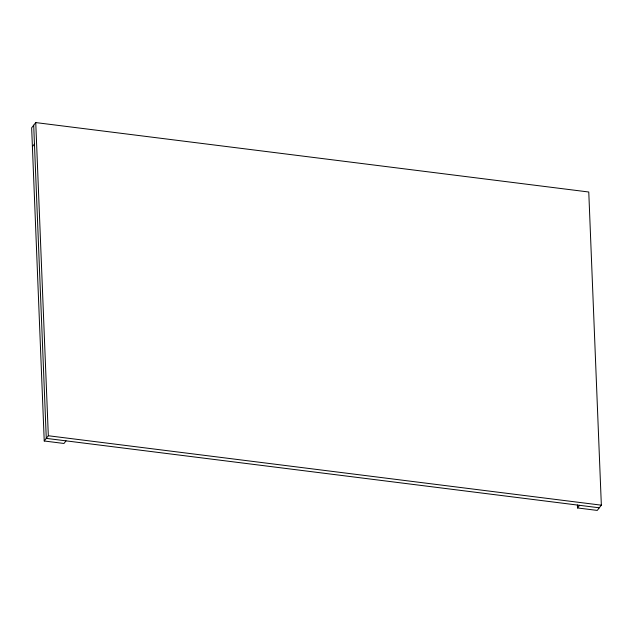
<?xml version="1.0" encoding="UTF-8"?>
<svg xmlns="http://www.w3.org/2000/svg" width="633" height="633" viewBox="0 0 633 633"><rect width="100%" height="100%" fill="white"/><g stroke="black" fill="none" stroke-linecap="round" stroke-linejoin="round"><path stroke-width="0.95" d="M577.383 504.976L577.502 507.943L597.251 510.42L601.35 505.174L588.769 192.005L35.749 122.58L31.65 127.826L44.231 440.995L63.98 443.472L66.03 440.853M32.402 146.619L34.451 143.992M44.231 440.995L48.33 435.749L35.749 122.58M577.502 507.943L579.551 505.316M48.33 435.749L601.35 505.174M599.301 507.801L46.28 438.376L33.699 125.199"/></g></svg>
